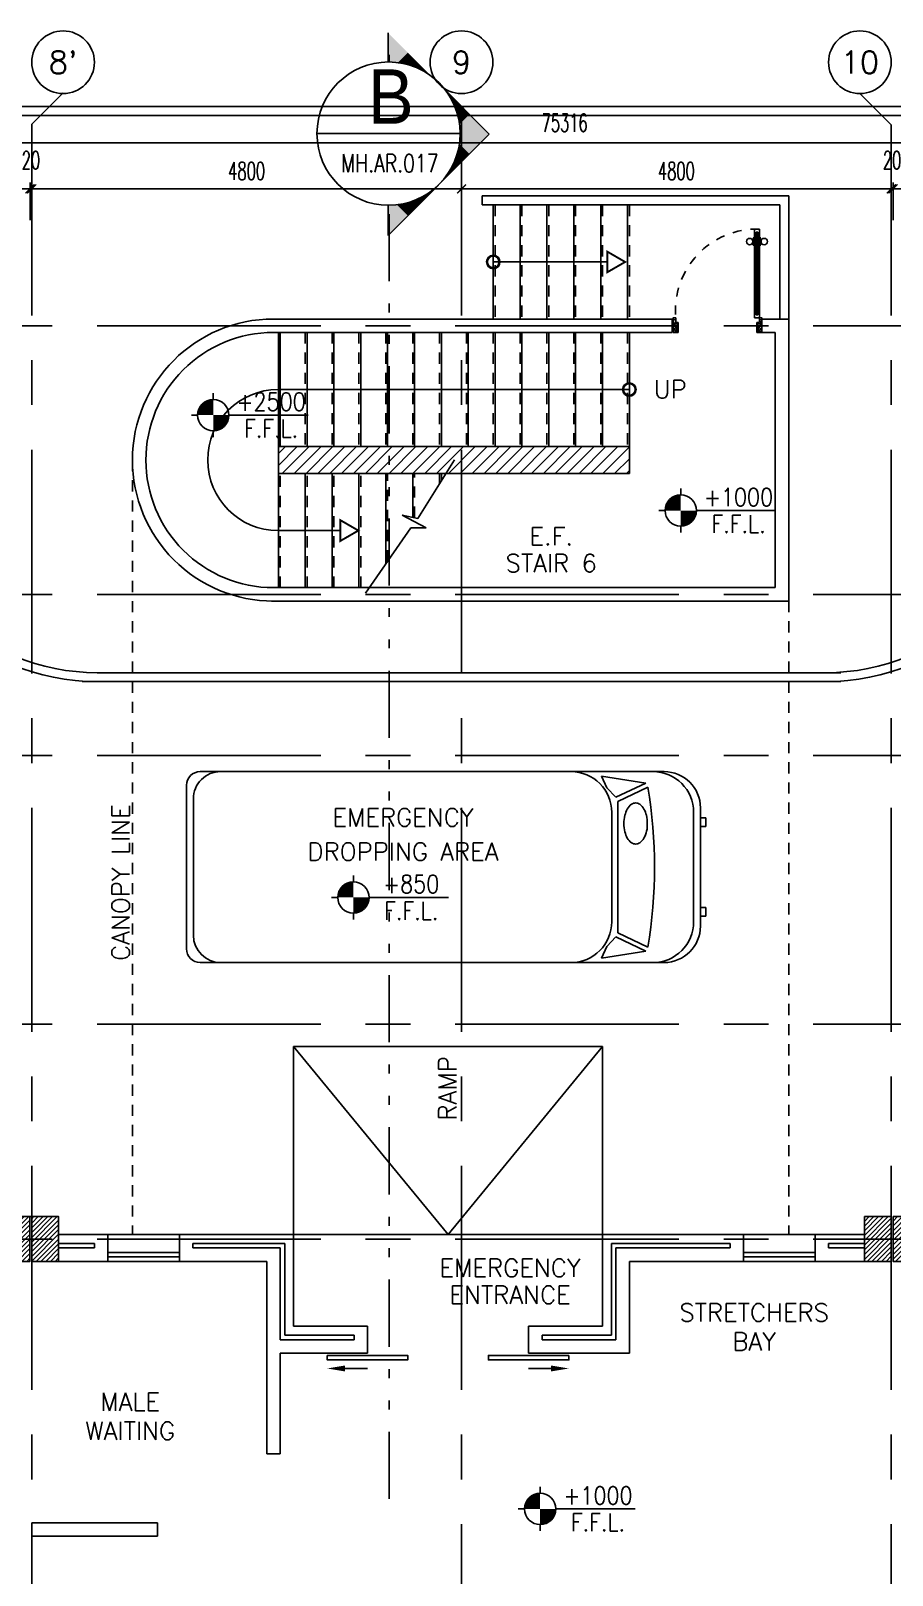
# Model space of a CAD drawing. Extents: x 417819.9 to 417911.9, y 43448 to 43539.2.
# Drawn here: x 417863.87 to 417873.49, y 43521.94 to 43539.19 of the extents above; entities that cross this region are included whole.
import ezdxf
from ezdxf.enums import TextEntityAlignment as Align

# ---------------------------------------------------------------- set-up
doc = ezdxf.new("R2010")
doc.units = 0
doc.header["$MEASUREMENT"] = 0
doc.header["$PDMODE"] = 3
doc.header["$PDSIZE"] = 0.1
for name, pattern in [('2DASHES', [1.7, 0.75, -0.25, 0.1, -0.25, 0.1, -0.25]), ('CENTERX2', [4, 2.5, -0.5, 0.5, -0.5]), ('HIDDEN', [0.375, 0.25, -0.125]), ('HIDDEN2', [0.1875, 0.125, -0.0625])]:
    doc.linetypes.add(name, pattern=pattern)
doc.layers.get('0').update_dxf_attribs({"linetype": 'CONTINUOUS'})
doc.layers.get('DEFPOINTS').update_dxf_attribs({"linetype": 'CONTINUOUS'})
for name, color, linetype in [('AX', 6, 'CONTINUOUS'), ('AX-CR', 2, 'CONTINUOUS'), ('AX-DIM', 4, 'CONTINUOUS'), ('AX-TXT', 4, 'CONTINUOUS'), ('AXES', 11, 'CENTERX2'), ('COL', 2, 'CONTINUOUS'), ('CURB', 11, 'CONTINUOUS'), ('DOOR', 4, 'CONTINUOUS'), ('Handrail', 4, 'CONTINUOUS'), ('HAT', 8, 'CONTINUOUS'), ('Hatch', 11, 'CONTINUOUS'), ('HIDDEN', 9, 'HIDDEN2'), ('IND-ES', 6, 'CONTINUOUS'), ('IND-ES-L', 6, '2DASHES'), ('IND-ES-TXT', 4, 'CONTINUOUS'), ('INSUL', 7, 'CONTINUOUS'), ('LEV-PL', 4, 'CONTINUOUS'), ('PART', 9, 'CONTINUOUS'), ('RM-NAME', 2, 'CONTINUOUS'), ('SEC-MRK', 7, 'CONTINUOUS'), ('SHAFT', 7, 'CONTINUOUS'), ('SLOPE', 8, 'CONTINUOUS'), ('STR', 5, 'CONTINUOUS'), ('TXT1', 2, 'CONTINUOUS'), ('WALL', 2, 'CONTINUOUS'), ('WIN', 5, 'CONTINUOUS')]:
    doc.layers.add(name, color=color, linetype=linetype)
doc.styles.add('ROMANS', font='ROMANS.shx', dxfattribs={"width": 0.6})
doc.styles.add('S', font='ROMANS.SHX')
doc.styles.add('S5', font='simplex.shx', dxfattribs={"width": 0.77})
doc.styles.add('TTXT', font='swisse.ttf', dxfattribs={"width": 0.6})
doc.dimstyles.new('STANDARD in', dxfattribs={"dimtxt": 0.2, "dimasz": 0.1, "dimexe": 0.07, "dimexo": 0.05, "dimgap": 0.1, "dimtad": 1, "dimdec": 0, "dimlfac": 1000, "dimzin": 0, "dimdsep": 46, "dimtxsty": 'ROMANS', "dimblk": 'ARCHTICK', "dimcen": 0.05, "dimdle": 0.05, "dimclrd": 4, "dimclre": 4, "dimclrt": 2, "dimadec": 0, "dimazin": 0, "dimtfac": 1, "dimtdec": 0, "dimtmove": 2, "dimatfit": 3, "dimfxl": 0, "dimtolj": 1, "dimtzin": 0, "dimarcsym": 0})

# ---------------------------------------------------------------- blocks, each defined once
blk = doc.blocks.new('LEV1')
at = {"layer": 'LEV-PL'}
for p, q in [((0, 245), (0, 175)), ((-175, 0), (-245, 0)), ((175, 0), (1061, 0)), ((0, -175), (0, -245))]:
    blk.add_line(p, q, dxfattribs=at)
at = {"layer": 'LEV-PL', "const_width": 175}
for points in [[(-88, 0, -0.414214), (0, 88, -1)], [(88, 0, -0.414214), (0, -88, -1)]]:
    blk.add_lwpolyline(points, format="xyb", dxfattribs=at)
at = {"layer": 'LEV-PL'}
blk.add_circle((0, 0), 175, dxfattribs=at)
at = {"layer": 'LEV-PL', "color": 4, "style": 'S', "width": 0.85}
for tag, p in [('+0000', (646, 50)), ('F.F.L.', (646, -250))]:
    blk.add_attdef(tag, text='', height=200, dxfattribs=at).set_placement(p, align=Align.CENTER)
blk = doc.blocks.new('RM1')
at = {"layer": 'RM-NAME', "style": 'ROMANS'}
for tag, p in [('ROOMNAME1', (0, 324)), ('ROOMNAME2', (0, 0))]:
    blk.add_attdef(tag, text='', height=200, dxfattribs=at).set_placement(p, align=Align.MIDDLE)
blk = doc.blocks.new('_ARCHTICK')
at = {"color": 0, "linetype": 'ByBlock', "const_width": 0.15}
blk.add_lwpolyline([(-0.5, -0.5), (0.5, 0.5)], dxfattribs=at)
blk = doc.blocks.new('*D867')
at = {"layer": 'AX-DIM', "color": 4, "linetype": 'ByBlock', "lineweight": -2}
for p, q in [((417868.627, 43537.423), (417873.527, 43537.423)), ((417868.677, 43537.073), (417868.677, 43537.493)), ((417873.477, 43537.073), (417873.477, 43537.493))]:
    blk.add_line(p, q, dxfattribs=at)
at = {"layer": 'DEFPOINTS', "color": 0, "linetype": 'ByBlock'}
for p in [(417873.477, 43537.423), (417868.677, 43537.023), (417873.477, 43537.023)]:
    blk.add_point(p, dxfattribs=at)
at = {"layer": 'AX-DIM', "color": 4, "linetype": 'ByBlock', "lineweight": -2, "xscale": 0.1, "yscale": 0.1, "zscale": 0.1, "rotation": 180}
blk.add_blockref('_ARCHTICK', (417868.677, 43537.423), dxfattribs=at)
at = {"layer": 'AX-DIM', "color": 4, "linetype": 'ByBlock', "lineweight": -2, "xscale": 0.1, "yscale": 0.1, "zscale": 0.1}
blk.add_blockref('_ARCHTICK', (417873.477, 43537.423), dxfattribs=at)
at = {"layer": 'AX-DIM', "color": 2, "linetype": 'ByBlock', "insert": (417871.077, 43537.623), "char_height": 0.2, "attachment_point": 5, "style": 'ROMANS'}
blk.add_mtext('\\A1;4800', dxfattribs=at)
blk = doc.blocks.new('*D868')
at = {"layer": 'AX-DIM', "color": 4, "lineweight": -2}
for p, q in [((417831.157, 43537.937), (417906.573, 43537.937)), ((417831.207, 43525.809), (417831.207, 43538.007)), ((417906.523, 43536.567), (417906.523, 43538.007))]:
    blk.add_line(p, q, dxfattribs=at)
at = {"layer": 'DEFPOINTS', "color": 0}
for p in [(417906.523, 43537.937), (417906.523, 43536.517), (417831.207, 43525.759)]:
    blk.add_point(p, dxfattribs=at)
at = {"layer": 'AX-DIM', "color": 4, "lineweight": -2, "xscale": 0.1, "yscale": 0.1, "zscale": 0.1, "rotation": 180}
blk.add_blockref('_ARCHTICK', (417831.207, 43537.937), dxfattribs=at)
at = {"layer": 'AX-DIM', "color": 4, "lineweight": -2, "xscale": 0.1, "yscale": 0.1, "zscale": 0.1}
blk.add_blockref('_ARCHTICK', (417906.523, 43537.937), dxfattribs=at)
at = {"layer": 'AX-DIM', "color": 2, "insert": (417869.829, 43538.16), "char_height": 0.2, "attachment_point": 5, "style": 'ROMANS'}
blk.add_mtext('\\A1;75316', dxfattribs=at)
blk = doc.blocks.new('*D893')
at = {"layer": 'AX-DIM', "color": 4, "linetype": 'ByBlock', "lineweight": -2}
for p, q in [((417863.857, 43537.423), (417863.757, 43537.423)), ((417863.857, 43537.073), (417863.857, 43537.493)), ((417863.857, 43537.423), (417863.877, 43537.423)), ((417863.877, 43537.073), (417863.877, 43537.493)), ((417863.877, 43537.423), (417863.977, 43537.423))]:
    blk.add_line(p, q, dxfattribs=at)
at = {"layer": 'DEFPOINTS', "color": 0, "linetype": 'ByBlock'}
for p in [(417863.877, 43537.423), (417863.857, 43537.023), (417863.877, 43537.023)]:
    blk.add_point(p, dxfattribs=at)
at = {"layer": 'AX-DIM', "color": 4, "linetype": 'ByBlock', "lineweight": -2, "xscale": 0.1, "yscale": 0.1, "zscale": 0.1}
blk.add_blockref('_ARCHTICK', (417863.857, 43537.423), dxfattribs=at)
at = {"layer": 'AX-DIM', "color": 4, "linetype": 'ByBlock', "lineweight": -2, "xscale": 0.1, "yscale": 0.1, "zscale": 0.1, "rotation": 180}
blk.add_blockref('_ARCHTICK', (417863.877, 43537.423), dxfattribs=at)
at = {"layer": 'AX-DIM', "color": 2, "linetype": 'ByBlock', "insert": (417863.867, 43537.743), "char_height": 0.2, "attachment_point": 5, "style": 'ROMANS'}
blk.add_mtext('\\A1;20', dxfattribs=at)
blk = doc.blocks.new('*D894')
at = {"layer": 'AX-DIM', "color": 4, "linetype": 'ByBlock', "lineweight": -2}
for p, q in [((417856.607, 43537.423), (417863.907, 43537.423)), ((417856.657, 43537.073), (417856.657, 43537.493)), ((417863.857, 43537.073), (417863.857, 43537.493))]:
    blk.add_line(p, q, dxfattribs=at)
at = {"layer": 'DEFPOINTS', "color": 0, "linetype": 'ByBlock'}
for p in [(417863.857, 43537.423), (417856.657, 43537.023), (417863.857, 43537.023)]:
    blk.add_point(p, dxfattribs=at)
at = {"layer": 'AX-DIM', "color": 4, "linetype": 'ByBlock', "lineweight": -2, "xscale": 0.1, "yscale": 0.1, "zscale": 0.1, "rotation": 180}
blk.add_blockref('_ARCHTICK', (417856.657, 43537.423), dxfattribs=at)
at = {"layer": 'AX-DIM', "color": 4, "linetype": 'ByBlock', "lineweight": -2, "xscale": 0.1, "yscale": 0.1, "zscale": 0.1}
blk.add_blockref('_ARCHTICK', (417863.857, 43537.423), dxfattribs=at)
at = {"layer": 'AX-DIM', "color": 2, "linetype": 'ByBlock', "insert": (417859.719, 43537.644), "char_height": 0.2, "attachment_point": 5, "style": 'ROMANS'}
blk.add_mtext('\\A1;7200', dxfattribs=at)
blk = doc.blocks.new('*D895')
at = {"layer": 'AX-DIM', "color": 4, "linetype": 'ByBlock', "lineweight": -2}
for p, q in [((417863.827, 43537.423), (417868.727, 43537.423)), ((417863.877, 43537.073), (417863.877, 43537.493)), ((417868.677, 43537.073), (417868.677, 43537.493))]:
    blk.add_line(p, q, dxfattribs=at)
at = {"layer": 'DEFPOINTS', "color": 0, "linetype": 'ByBlock'}
for p in [(417868.677, 43537.423), (417863.877, 43537.023), (417868.677, 43537.023)]:
    blk.add_point(p, dxfattribs=at)
at = {"layer": 'AX-DIM', "color": 4, "linetype": 'ByBlock', "lineweight": -2, "xscale": 0.1, "yscale": 0.1, "zscale": 0.1, "rotation": 180}
blk.add_blockref('_ARCHTICK', (417863.877, 43537.423), dxfattribs=at)
at = {"layer": 'AX-DIM', "color": 4, "linetype": 'ByBlock', "lineweight": -2, "xscale": 0.1, "yscale": 0.1, "zscale": 0.1}
blk.add_blockref('_ARCHTICK', (417868.677, 43537.423), dxfattribs=at)
at = {"layer": 'AX-DIM', "color": 2, "linetype": 'ByBlock', "insert": (417866.277, 43537.623), "char_height": 0.2, "attachment_point": 5, "style": 'ROMANS'}
blk.add_mtext('\\A1;4800', dxfattribs=at)
blk = doc.blocks.new('AXU')
at = {"layer": 'AX-CR'}
blk.add_circle((0, 350), 350, dxfattribs=at)
at = {"layer": 'AX-TXT', "style": 'ROMANS'}
blk.add_attdef('AX', text='', height=250, dxfattribs=at).set_placement((0, 350), align=Align.MIDDLE)
blk = doc.blocks.new('*D897')
at = {"layer": 'AX-DIM', "color": 4, "linetype": 'ByBlock', "lineweight": -2}
for p, q in [((417873.447, 43537.423), (417880.747, 43537.423)), ((417873.497, 43537.073), (417873.497, 43537.493)), ((417880.697, 43537.073), (417880.697, 43537.493))]:
    blk.add_line(p, q, dxfattribs=at)
at = {"layer": 'DEFPOINTS', "color": 0, "linetype": 'ByBlock'}
for p in [(417880.697, 43537.423), (417873.497, 43537.023), (417880.697, 43537.023)]:
    blk.add_point(p, dxfattribs=at)
at = {"layer": 'AX-DIM', "color": 4, "linetype": 'ByBlock', "lineweight": -2, "xscale": 0.1, "yscale": 0.1, "zscale": 0.1, "rotation": 180}
blk.add_blockref('_ARCHTICK', (417873.497, 43537.423), dxfattribs=at)
at = {"layer": 'AX-DIM', "color": 4, "linetype": 'ByBlock', "lineweight": -2, "xscale": 0.1, "yscale": 0.1, "zscale": 0.1}
blk.add_blockref('_ARCHTICK', (417880.697, 43537.423), dxfattribs=at)
at = {"layer": 'AX-DIM', "color": 2, "linetype": 'ByBlock', "insert": (417877.097, 43537.623), "char_height": 0.2, "attachment_point": 5, "style": 'ROMANS'}
blk.add_mtext('\\A1;7200', dxfattribs=at)
blk = doc.blocks.new('*D898')
at = {"layer": 'AX-DIM', "color": 4, "lineweight": -2}
for p, q in [((417873.477, 43537.423), (417873.377, 43537.423)), ((417873.477, 43537.073), (417873.477, 43537.493)), ((417873.477, 43537.423), (417873.497, 43537.423)), ((417873.497, 43537.073), (417873.497, 43537.493)), ((417873.497, 43537.423), (417873.597, 43537.423))]:
    blk.add_line(p, q, dxfattribs=at)
at = {"layer": 'DEFPOINTS', "color": 0}
for p in [(417873.497, 43537.423), (417873.477, 43537.023), (417873.497, 43537.023)]:
    blk.add_point(p, dxfattribs=at)
at = {"layer": 'AX-DIM', "color": 4, "lineweight": -2, "xscale": 0.1, "yscale": 0.1, "zscale": 0.1}
blk.add_blockref('_ARCHTICK', (417873.477, 43537.423), dxfattribs=at)
at = {"layer": 'AX-DIM', "color": 4, "lineweight": -2, "xscale": 0.1, "yscale": 0.1, "zscale": 0.1, "rotation": 180}
blk.add_blockref('_ARCHTICK', (417873.497, 43537.423), dxfattribs=at)
at = {"layer": 'AX-DIM', "color": 2, "insert": (417873.487, 43537.743), "char_height": 0.2, "attachment_point": 5, "style": 'ROMANS'}
blk.add_mtext('\\A1;20', dxfattribs=at)
blk = doc.blocks.new('C-300')
at = {"layer": 'HAT', "linetype": 'ByBlock', "ltscale": 0.3}
h = blk.add_hatch(dxfattribs=at)
h.set_pattern_fill('ANSI31', color=8, scale=300, style=0)
h.set_pattern_definition([(45, (-258496.182, -82361.005), (-26.5165043, 26.5165043), [])])
h.paths.add_polyline_path([(300, 500), (0, 500), (0, 250), (300, 250)])
h.paths.add_polyline_path([(300, 250), (0, 250), (0, 0), (300, 0)])
at = {"layer": 'COL'}
blk.add_lwpolyline([(0, 500), (300, 500), (300, 0), (0, 0)], close=True, dxfattribs=at)
blk = doc.blocks.new('C-300A')
at = {"layer": 'SHAFT', "color": 6, "linetype": 'ByBlock', "ltscale": 0.3}
for p in [(-300, 0), (20, 0)]:
    blk.add_blockref('C-300', p, dxfattribs=at)
blk = doc.blocks.new('Vtvanp')
for p, q in [((0.406, 1.067), (5.588, 1.067)), ((0.588, 0.893), (0.923, 0.734)), ((0.61, 0.939), (1.107, 1.017)), ((0.61, 0.939), (0.945, 0.779)), ((1.045, 0.886), (0.945, 0.779)), ((1.107, 1.017), (1.045, 0.886)), ((5.74, -0.914), (5.74, 0.914)), ((0.923, 0.734), (0.923, -0.734)), ((5.664, -0.762), (5.664, 0.762)), ((0, 0.549), (-0.061, 0.549)), ((-0.061, 0.549), (-0.061, 0.453)), ((0, -0.66), (0, 0.66)), ((0.076, -0.61), (0.076, 0.61)), ((0.991, -0.61), (0.991, 0.61)), ((-0.061, 0.453), (0, 0.453)), ((-0.061, -0.453), (0, -0.453)), ((-0.061, -0.549), (-0.061, -0.453)), ((0, -0.549), (-0.061, -0.549)), ((0.588, -0.893), (0.923, -0.734)), ((0.61, -0.939), (0.945, -0.779)), ((1.045, -0.886), (0.945, -0.779)), ((0.61, -0.939), (1.107, -1.017)), ((1.107, -1.017), (1.045, -0.886)), ((0.406, -1.067), (5.588, -1.067))]:
    blk.add_line(p, q)
blk.add_lwpolyline([(0.724, -0.257, 0.15854), (0.679, -0.272, 0.106465), (0.632, -0.324, 0.07162), (0.601, -0.402, 0.071565), (0.594, -0.486, 0.057969), (0.604, -0.578, 0.07162), (0.632, -0.648, 0.106465), (0.679, -0.701, 0.15854), (0.724, -0.716, 0.15854), (0.77, -0.701, 0.106465), (0.817, -0.648, 0.07162), (0.844, -0.578, 0.057969), (0.855, -0.486, 0.057969), (0.844, -0.394, 0.07162), (0.817, -0.324, 0.106465), (0.77, -0.272, 0.15854)], format="xyb", close=True)
for centre, radius, start, end in [((0.406, 0.66), 0.406, 90, 180), ((0.533, 0.61), 0.457, 90, 180), ((1.448, 0.61), 0.457, 90, 180), ((5.359, 0.762), 0.305, 0, 90), ((5.588, 0.914), 0.152, 0, 90), ((5.779, 0), 5.267, 170.2424, 189.7576), ((0.406, -0.66), 0.406, 180, 270), ((0.533, -0.61), 0.457, 180, 270), ((1.448, -0.61), 0.457, 180, 270), ((5.359, -0.762), 0.305, 270, 0), ((5.588, -0.914), 0.152, 270, 0)]:
    blk.add_arc(centre, radius, start, end)
blk = doc.blocks.new('DOOR90')
at = {"layer": 'DOOR', "color": 7, "linetype": 'ByBlock'}
for p, q in [((-150, 0), (0, 0)), ((-150, 0), (-150, -25)), ((0, -50), (-114, 0)), ((0, -50), (-40, 0)), ((0, -50), (0, 0)), ((-1000, -25), (-1050, -25)), ((-1050, -75), (-1050, -25)), ((-1050, -25), (-1050, -75)), ((-1000, -75), (-1050, -75)), ((-1000, -42), (-1020, -42)), ((-1020, -42), (-1020, -58)), ((-1000, -58), (-1020, -58)), ((-1000, -25), (-1000, -42)), ((-1000, -58), (-1000, -75)), ((-878, -18), (-968, -18)), ((-968, -25), (-968, -18)), ((-968, -75), (-968, -82)), ((-878, -82), (-968, -82)), ((-955, -9), (-890, -9)), ((-955, -18), (-955, -9)), ((-955, -18), (-890, -18)), ((-955, -82), (-890, -82)), ((-955, -82), (-955, -91)), ((-955, -91), (-890, -91)), ((-890, -18), (-890, -9)), ((-890, -82), (-890, -91)), ((-878, -25), (-878, -18)), ((-878, -75), (-878, -82)), ((-200, -25), (-150, -25)), ((-200, -42), (-200, -25)), ((-180, -42), (-200, -42)), ((-200, -58), (-180, -58)), ((-200, -75), (-200, -58)), ((-150, -75), (-200, -75)), ((-180, -58), (-180, -42)), ((-150, -25), (-100, -25)), ((-150, -75), (-150, -25)), ((-100, -25), (-100, -50)), ((0, -50), (-100, -37)), ((-100, -50), (0, -50)), ((-150, -875), (-100, -875)), ((-150, -900), (-150, -875)), ((-150, -900), (0, -900)), ((0, -900), (-150, -900)), ((0, -850), (-114, -900)), ((-100, -875), (-100, -850)), ((0, -850), (-100, -863)), ((-100, -850), (0, -850)), ((0, -850), (-40, -900)), ((0, -850), (0, -900))]:
    blk.add_line(p, q, dxfattribs=at)
at = {"layer": 'DOOR', "linetype": 'ByBlock'}
for p, q in [((-200, -25), (-1000, -25)), ((-200, -42), (-1000, -42)), ((-200, -58), (-1000, -58)), ((-1000, -75), (-200, -75))]:
    blk.add_line(p, q, dxfattribs=at)
at = {"layer": 'DOOR', "color": 7, "linetype": 'ByBlock'}
for centre in [(-923, 24), (-923, -124)]:
    blk.add_circle(centre, 32.4, dxfattribs=at)
for centre, radius, start, end in [((0, -50), 154, 161.1053, 166.2858), ((0, -50), 94.4, 148.0182, 180), ((0, -50), 134, 158.1598, 169.28), ((0, -50), 114, 154.0838, 167.3774), ((0, -50), 74.4, 137.7764, 180), ((0, -50), 54.4, 113.2074, 180), ((0, -50), 34.4, 90, 180), ((0, -50), 14.4, 90, 180), ((0, -850), 154, 193.7142, 198.8947), ((0, -850), 134, 190.72, 201.8402), ((0, -850), 94.4, 180, 211.9818), ((0, -850), 74.4, 180, 222.2236), ((0, -850), 54.4, 180, 246.7926), ((0, -850), 34.4, 180, 270), ((0, -850), 14.4, 180, 270)]:
    blk.add_arc(centre, radius, start, end, dxfattribs=at)
at = {"layer": 'DOOR', "linetype": 'HIDDEN', "ltscale": 0.5}
blk.add_arc((-222, -50), 828, 178.2701, 275.003, dxfattribs=at)
blk = doc.blocks.new('AR2-SC')
at = {"layer": 'IND-ES'}
for p, q in [((0, 1131), (-566, 566)), ((0, 1131), (1131, 0)), ((-800, 0), (-1131, 0)), ((800, 0), (1131, 0))]:
    blk.add_line(p, q, dxfattribs=at)
for points in [[(0, 800), (0, 1131), (-104, 793), (-221, 910)], [(0, 800), (0, 1131), (104, 793), (221, 910)], [(-104, 793), (-221, 910), (-207, 773), (-283, 849)], [(104, 793), (221, 910), (207, 773), (283, 849)], [(-400, 693), (-419, 712), (-487, 634), (-492, 640)], [(-306, 739), (-349, 782), (-400, 693), (-419, 712)], [(-207, 773), (-283, 849), (-306, 739), (-349, 782)], [(207, 773), (283, 849), (306, 739), (349, 782)], [(306, 739), (349, 782), (400, 693), (419, 712)], [(400, 693), (419, 712), (487, 634), (492, 640)], [(-640, 492), (-634, 487), (-566, 566)], [(-492, 640), (-487, 634), (-566, 566)], [(492, 640), (487, 634), (566, 566)], [(640, 492), (634, 487), (566, 566)], [(-773, 207), (-849, 283), (-739, 306), (-782, 349)], [(-739, 306), (-782, 349), (-693, 400), (-712, 419)], [(-693, 400), (-712, 419), (-634, 487), (-640, 492)], [(693, 400), (712, 419), (634, 487), (640, 492)], [(739, 306), (782, 349), (693, 400), (712, 419)], [(773, 207), (849, 283), (739, 306), (782, 349)], [(-800, 0), (-1131, 0), (-793, 104), (-910, 221)], [(-793, 104), (-910, 221), (-773, 207), (-849, 283)], [(793, 104), (910, 221), (773, 207), (849, 283)], [(800, 0), (1131, 0), (793, 104), (910, 221)]]:
    blk.add_solid(points, dxfattribs=at)

msp = doc.modelspace()

# ---------------------------------------------------------------- hatches: boundary and pattern name
at = {"layer": 'Hatch'}
h = msp.add_hatch(dxfattribs=at)
h.set_pattern_fill('ANSI31', color=256, scale=0.75, style=0)
h.set_pattern_definition([(45, (0, 0), (-0.066291260736, 0.066291260736), [])])
h.paths.add_polyline_path([(417866.6314, 43534.5443), (417866.6314, 43534.2443), (417868.6766, 43534.2443), (417868.6766, 43534.5443)])
h.paths.add_polyline_path([(417870.5514, 43534.2443), (417870.5514, 43534.5443), (417868.6766, 43534.5443), (417868.6766, 43534.2443)])

# ---------------------------------------------------------------- linework, layer by layer
for p, q in [((417866.6314, 43534.5443), (417870.5514, 43534.5443)), ((417866.6314, 43534.2443), (417866.6314, 43534.5443)), ((417870.5514, 43534.5443), (417870.5514, 43534.2443)), ((417868.5974, 43534.3983), (417868.1882, 43533.743)), ((417866.6314, 43534.2443), (417870.5514, 43534.2443)), ((417868.4314, 43534.1325), (417868.4314, 43534.2443)), ((417868.4314, 43534.1325), (417868.4314, 43534.2443)), ((417868.4514, 43534.1646), (417868.4514, 43534.2443)), ((417868.4514, 43534.1646), (417868.4514, 43534.2443)), ((417868.1882, 43533.743), (417868.0128, 43533.7781)), ((417868.0128, 43533.7781), (417868.2817, 43533.6377)), ((417868.1114, 43533.6377), (417867.6037, 43532.9064)), ((417868.2817, 43533.6377), (417868.1114, 43533.6377))]:
    msp.add_line(p, q)
at = {"layer": 'AXES'}
for p, q in [((417863.8766, 43538.1468), (417864.2266, 43538.4968)), ((417873.4766, 43538.1375), (417873.1266, 43538.4875)), ((417868.6766, 43460.01), (417868.6766, 43538.3443)), ((417863.8766, 43460.01), (417863.8766, 43538.1468)), ((417873.4766, 43460.01), (417873.4766, 43538.1375)), ((417820.6052, 43535.8943), (417889.6966, 43535.8943)), ((417820.6052, 43532.8943), (417911.2163, 43532.8943)), ((417820.6052, 43531.0943), (417889.6966, 43531.0943)), ((417820.6052, 43528.0943), (417889.6966, 43528.0943)), ((417820.6052, 43525.6943), (417889.6966, 43525.6943))]:
    msp.add_line(p, q, dxfattribs=at)
at = {"layer": 'CURB'}
for p, q in [((417860.2851, 43538.3443), (417877.0682, 43538.3443)), ((417860.2851, 43538.2443), (417877.0682, 43538.2443)), ((417864.4384, 43531.9193), (417872.9149, 43531.9193)), ((417864.6081, 43532.0193), (417872.9149, 43532.0193)), ((417865.0016, 43531.9193), (417872.3516, 43531.9193))]:
    msp.add_line(p, q, dxfattribs=at)
for centre, radius, start, end in [((417864.6081, 43534.4193), 2.4, 225, 270), ((417872.7451, 43534.4193), 2.4, 270, 315), ((417864.6081, 43534.4193), 2.5, 225, 270), ((417872.7451, 43534.4193), 2.5, 270, 315)]:
    msp.add_arc(centre, radius, start, end, dxfattribs=at)
at = {"layer": 'DOOR'}
for p, q in [((417867.3766, 43524.2485), (417867.6266, 43524.2485)), ((417869.6766, 43524.2485), (417869.4266, 43524.2485))]:
    msp.add_line(p, q, dxfattribs=at)
for points in [[(417867.1766, 43524.3943), (417867.1766, 43524.3443), (417868.0766, 43524.3443), (417868.0766, 43524.3943), (417867.1766, 43524.3943)], [(417869.8766, 43524.3943), (417869.8766, 43524.3443), (417868.9766, 43524.3443), (417868.9766, 43524.3943), (417869.8766, 43524.3943)]]:
    msp.add_lwpolyline(points, dxfattribs=at)
for points in [[(417867.3766, 43524.2151), (417867.3766, 43524.2818), (417867.1766, 43524.2485)], [(417869.6766, 43524.2151), (417869.6766, 43524.2818), (417869.8766, 43524.2485)]]:
    msp.add_solid(points, dxfattribs=at)
at = {"layer": 'Handrail'}
for p, q in [((417872.3316, 43537.3443), (417868.9073, 43537.3443)), ((417868.9073, 43537.2443), (417868.9073, 43537.3443)), ((417872.2316, 43537.2443), (417868.9073, 43537.2443)), ((417872.2316, 43535.9693), (417872.2316, 43537.2443)), ((417872.3316, 43535.9693), (417872.3316, 43537.3443))]:
    msp.add_line(p, q, dxfattribs=at)
at = {"layer": 'HIDDEN'}
for p, q in [((417865.0011, 43534.3943), (417865.0011, 43525.7443)), ((417872.3316, 43532.8193), (417872.3316, 43525.7443))]:
    msp.add_line(p, q, dxfattribs=at)
at = {"layer": 'IND-ES'}
msp.add_line((417868.6623, 43538.0401), (417867.0623, 43538.0401), dxfattribs=at)
at = {"layer": 'IND-ES-L'}
for p, q in [((417867.8681, 43538.8401), (417867.8681, 43538.9195)), ((417867.8681, 43522.7919), (417867.8681, 43537.2401))]:
    msp.add_line(p, q, dxfattribs=at)
at = {"layer": 'IND-ES-L', "linetype": 'ByBlock'}
msp.add_ellipse((417867.8623, 43538.0401), major_axis=(0.8, 0.0001), ratio=0.9999999, start_param=-0.0000763, end_param=6.283109, dxfattribs=at)
at = {"layer": 'INSUL'}
for p, q in [((417864.5766, 43525.6443), (417864.1766, 43525.6443)), ((417864.5766, 43525.5943), (417864.1766, 43525.5943)), ((417864.5766, 43525.6443), (417864.5766, 43525.5943)), ((417865.6766, 43525.6443), (417865.6766, 43525.5943)), ((417866.7016, 43525.6443), (417865.6766, 43525.6443)), ((417866.6516, 43525.5943), (417865.6766, 43525.5943)), ((417866.6516, 43524.5693), (417866.6516, 43525.5943)), ((417866.7016, 43524.6193), (417866.7016, 43525.6443)), ((417870.3516, 43525.6443), (417871.6766, 43525.6443)), ((417870.3516, 43524.6193), (417870.3516, 43525.6443)), ((417870.4016, 43525.5943), (417871.6766, 43525.5943)), ((417870.4016, 43524.5693), (417870.4016, 43525.5943)), ((417871.6766, 43525.6443), (417871.6766, 43525.5943)), ((417872.7766, 43525.6443), (417872.7766, 43525.5943)), ((417872.7766, 43525.6443), (417873.1766, 43525.6443)), ((417872.7766, 43525.5943), (417873.1766, 43525.5943)), ((417866.7016, 43524.6193), (417867.4766, 43524.6193)), ((417867.4766, 43524.5693), (417867.4766, 43524.6193)), ((417869.5766, 43524.5693), (417869.5766, 43524.6193)), ((417870.3516, 43524.6193), (417869.5766, 43524.6193)), ((417866.6516, 43524.5693), (417867.4766, 43524.5693)), ((417870.4016, 43524.5693), (417869.5766, 43524.5693))]:
    msp.add_line(p, q, dxfattribs=at)
at = {"layer": 'SLOPE', "color": 5}
for p, q in [((417866.8016, 43525.7443), (417866.8016, 43527.8443)), ((417870.2516, 43527.8443), (417866.8016, 43527.8443)), ((417866.8016, 43527.8443), (417868.5266, 43525.7443)), ((417868.5266, 43525.7443), (417870.2516, 43527.8443)), ((417870.2516, 43525.7443), (417870.2516, 43527.8443)), ((417870.2516, 43525.7443), (417866.8016, 43525.7443))]:
    msp.add_line(p, q, dxfattribs=at)
at = {"layer": 'STR'}
for p, q in [((417869.0314, 43537.2443), (417869.0314, 43535.9693)), ((417869.3314, 43537.2443), (417869.3314, 43535.9693)), ((417869.6314, 43537.2443), (417869.6314, 43535.9693)), ((417869.9314, 43537.2443), (417869.9314, 43535.9693)), ((417870.2314, 43537.2443), (417870.2314, 43535.9693)), ((417870.5314, 43537.2443), (417870.5314, 43535.9693)), ((417870.3046, 43536.6068), (417869.0314, 43536.6068)), ((417866.6314, 43535.8193), (417866.6314, 43534.5443)), ((417866.6514, 43535.8193), (417866.6514, 43534.5443)), ((417866.9514, 43535.8193), (417866.9514, 43534.5443)), ((417867.2514, 43535.8193), (417867.2514, 43534.5443)), ((417867.5514, 43535.8193), (417867.5514, 43534.5443)), ((417867.8514, 43535.8193), (417867.8514, 43534.5443)), ((417868.1514, 43535.8193), (417868.1514, 43534.5443)), ((417868.4514, 43535.8193), (417868.4514, 43534.5443)), ((417868.7514, 43535.8193), (417868.7514, 43534.5443)), ((417869.0514, 43535.8193), (417869.0514, 43534.5443)), ((417869.3514, 43535.8193), (417869.3514, 43534.5443)), ((417869.6514, 43535.8193), (417869.6514, 43534.5443)), ((417869.9514, 43535.8193), (417869.9514, 43534.5443)), ((417870.2514, 43535.8193), (417870.2514, 43534.5443)), ((417870.5514, 43535.8193), (417870.5514, 43534.5443)), ((417870.5514, 43535.1818), (417866.629, 43535.1818)), ((417866.6314, 43532.9693), (417866.6314, 43534.2443)), ((417866.9314, 43532.9693), (417866.9314, 43534.2443)), ((417867.2314, 43532.9693), (417867.2314, 43534.2443)), ((417867.5314, 43532.9693), (417867.5314, 43534.2443)), ((417867.8314, 43533.2344), (417867.8314, 43534.2443)), ((417868.1314, 43533.7544), (417868.1314, 43534.2443)), ((417867.3246, 43533.6068), (417866.629, 43533.6068))]:
    msp.add_line(p, q, dxfattribs=at)
at = {"layer": 'STR', "linetype": 'HIDDEN2'}
for p, q in [((417869.0514, 43537.2443), (417869.0514, 43535.9693)), ((417869.3514, 43537.2443), (417869.3514, 43535.9693)), ((417869.6514, 43537.2443), (417869.6514, 43535.9693)), ((417869.9514, 43537.2443), (417869.9514, 43535.9693)), ((417870.2514, 43537.2443), (417870.2514, 43535.9693)), ((417870.5514, 43537.2443), (417870.5514, 43535.9693)), ((417866.6314, 43535.8193), (417866.6314, 43534.5443)), ((417866.6514, 43535.8193), (417866.6514, 43534.5443)), ((417866.9314, 43535.8193), (417866.9314, 43534.5443)), ((417867.2314, 43535.8193), (417867.2314, 43534.5443)), ((417867.5314, 43535.8193), (417867.5314, 43534.5443)), ((417867.8314, 43535.8193), (417867.8314, 43534.5443)), ((417868.1314, 43535.8193), (417868.1314, 43534.5443)), ((417868.4314, 43535.8193), (417868.4314, 43534.5443)), ((417868.7314, 43535.8193), (417868.7314, 43534.5443)), ((417869.0314, 43535.8193), (417869.0314, 43534.5443)), ((417869.3314, 43535.8193), (417869.3314, 43534.5443)), ((417869.6314, 43535.8193), (417869.6314, 43534.5443)), ((417869.9314, 43535.8193), (417869.9314, 43534.5443)), ((417870.2314, 43535.8193), (417870.2314, 43534.5443)), ((417870.5314, 43535.8193), (417870.5314, 43534.5443)), ((417866.6514, 43532.9693), (417866.6514, 43534.2443)), ((417866.9514, 43532.9693), (417866.9514, 43534.2443)), ((417867.2514, 43532.9693), (417867.2514, 43534.2443)), ((417867.5514, 43532.9693), (417867.5514, 43534.2443)), ((417867.8514, 43533.2632), (417867.8514, 43534.2443)), ((417868.1514, 43533.7504), (417868.1514, 43534.2443))]:
    msp.add_line(p, q, dxfattribs=at)
at = {"layer": 'STR', "const_width": 0.0215}
for points in [[(417870.3046, 43536.7223), (417870.3046, 43536.4914), (417870.5046, 43536.6068)], [(417867.3246, 43533.7223), (417867.3246, 43533.4914), (417867.5246, 43533.6068)]]:
    msp.add_lwpolyline(points, close=True, dxfattribs=at)
at = {"layer": 'STR'}
for centre, radius in [((417869.0314, 43536.6068), 0.075), ((417869.0314, 43536.6068), 0.065), ((417870.5514, 43535.1818), 0.075), ((417870.5514, 43535.1818), 0.065)]:
    msp.add_circle(centre, radius, dxfattribs=at)
msp.add_arc((417866.629, 43534.3943), 0.7875, 90, 270, dxfattribs=at)
at = {"layer": 'WALL'}
for p, q in [((417866.5561, 43535.9693), (417871.0316, 43535.9693)), ((417871.0316, 43535.9693), (417871.0316, 43535.8193)), ((417872.0316, 43535.9693), (417872.0316, 43535.8193)), ((417872.0316, 43535.9693), (417872.3316, 43535.9693)), ((417872.3316, 43535.9693), (417872.3316, 43532.8193)), ((417866.5561, 43535.8193), (417871.0316, 43535.8193)), ((417872.0316, 43535.8193), (417872.1816, 43535.8193)), ((417872.1816, 43535.8193), (417872.1816, 43532.9693)), ((417866.5561, 43532.9693), (417872.1816, 43532.9693)), ((417866.5561, 43532.8193), (417872.3316, 43532.8193)), ((417863.0566, 43525.9443), (417863.8766, 43525.9443)), ((417864.7266, 43525.7443), (417864.1766, 43525.7443)), ((417864.7266, 43525.7443), (417864.7266, 43525.4443)), ((417865.5266, 43525.7443), (417865.5266, 43525.4443)), ((417866.8016, 43525.7443), (417865.5266, 43525.7443)), ((417866.8016, 43524.7193), (417866.8016, 43525.7443)), ((417870.2516, 43525.7443), (417871.8266, 43525.7443)), ((417870.2516, 43524.7193), (417870.2516, 43525.7443)), ((417871.8266, 43525.7443), (417871.8266, 43525.4443)), ((417872.6266, 43525.7443), (417872.6266, 43525.4443)), ((417872.6266, 43525.7443), (417873.1766, 43525.7443)), ((417864.7266, 43525.4443), (417864.1766, 43525.4443)), ((417866.5016, 43525.4443), (417865.5266, 43525.4443)), ((417866.5016, 43523.2943), (417866.5016, 43525.4443)), ((417870.5516, 43525.4443), (417871.8266, 43525.4443)), ((417870.5516, 43524.4193), (417870.5516, 43525.4443)), ((417872.6266, 43525.4443), (417873.2266, 43525.4443)), ((417866.8016, 43524.7193), (417867.6266, 43524.7193)), ((417867.6266, 43524.4193), (417867.6266, 43524.7193)), ((417869.4266, 43524.4193), (417869.4266, 43524.7193)), ((417870.2516, 43524.7193), (417869.4266, 43524.7193)), ((417866.6516, 43524.4193), (417867.6266, 43524.4193)), ((417866.6516, 43523.2943), (417866.6516, 43524.4193)), ((417870.5516, 43524.4193), (417869.4266, 43524.4193)), ((417866.6516, 43523.2943), (417866.5016, 43523.2943)), ((417863.8766, 43522.3744), (417863.8766, 43522.5244)), ((417865.2826, 43522.5244), (417863.8766, 43522.5244)), ((417865.2826, 43522.3744), (417863.8766, 43522.3744)), ((417865.2826, 43522.5244), (417865.2826, 43522.3744))]:
    msp.add_line(p, q, dxfattribs=at)
for radius, start, end in [(1.575, 90, 180), (1.425, 89.99998, 180), (1.575, 180, 270.00003), (1.425, 180, 270.00003)]:
    msp.add_arc((417866.5761, 43534.3943), radius, start, end, dxfattribs=at)
at = {"layer": 'WIN'}
for p, q in [((417864.7266, 43525.7443), (417865.5266, 43525.7443)), ((417871.8266, 43525.7443), (417872.6266, 43525.7443)), ((417864.7266, 43525.5443), (417865.5266, 43525.5443)), ((417864.7266, 43525.4943), (417865.5266, 43525.4943)), ((417871.8266, 43525.5443), (417872.6266, 43525.5443)), ((417871.8266, 43525.4943), (417872.6266, 43525.4943)), ((417864.7266, 43525.4443), (417865.5266, 43525.4443)), ((417871.8266, 43525.4443), (417872.6266, 43525.4443))]:
    msp.add_line(p, q, dxfattribs=at)

# ---------------------------------------------------------------- block references
at = {"layer": 'AX', "xscale": 0.001000000047497451, "yscale": 0.0009999999892897904, "zscale": 0.001}
for p, values in [((417864.2266, 43538.4875), {'AX': "8'"}), ((417868.6766, 43538.4875), {'AX': '9'}), ((417873.1266, 43538.4875), {'AX': '10'})]:
    msp.add_blockref('AXU', p, dxfattribs=at).add_auto_attribs(values)
at = {"layer": 'COL', "linetype": 'ByBlock', "xscale": 0.001000000047497451, "yscale": 0.0009999999892897904, "zscale": 0.001}
for p in [(417863.8566, 43525.4443), (417873.4766, 43525.4443)]:
    msp.add_blockref('C-300A', p, dxfattribs=at)
at = {"layer": 'CURB', "rotation": 180}
msp.add_blockref('Vtvanp', (417871.3458, 43529.8484), dxfattribs=at)
at = {"layer": 'DOOR', "xscale": 0.001099999986763578, "yscale": 0.001099999986763578, "zscale": 0.0011, "rotation": 270}
msp.add_blockref('DOOR90', (417872.0316, 43535.8193), dxfattribs=at)
at = {"layer": 'HAT'}
ref = msp.add_blockref('RM1', (417871.9463, 43524.5503), dxfattribs=dict(at, xscale=0.001000000047497451, yscale=0.0009999999892897904, zscale=0.001))
ref.add_attrib('ROOMNAME2', 'BAY', dxfattribs={"layer": 'RM-NAME', "height": 0.2, "style": 'ROMANS'}).set_placement((417871.9463, 43524.5503), align=Align.MIDDLE)
ref.add_attrib('ROOMNAME1', 'STRETCHERS', dxfattribs={"layer": 'RM-NAME', "height": 0.2, "style": 'ROMANS'}).set_placement((417871.9463, 43524.8741), align=Align.MIDDLE)
ref = msp.add_blockref('RM1', (417864.9761, 43523.5516), dxfattribs=dict(at, xscale=0.001000000047497451, yscale=0.0009999999892897904, zscale=0.001))
ref.add_attrib('ROOMNAME2', 'WAITING', dxfattribs={"layer": 'RM-NAME', "height": 0.2, "style": 'ROMANS'}).set_placement((417864.9761, 43523.5516), align=Align.MIDDLE)
ref.add_attrib('ROOMNAME1', 'MALE', dxfattribs={"layer": 'RM-NAME', "height": 0.2, "style": 'ROMANS'}).set_placement((417864.9761, 43523.8754), align=Align.MIDDLE)
at = {"layer": 'PART', "xscale": 0.001000000047497451, "yscale": 0.0009999999892897904, "zscale": 0.001}
for p, values in [((417865.9044, 43534.8957), {'F.F.L.': 'F.F.L.', '+0000': '+2500'}), ((417871.1253, 43533.8304), {'F.F.L.': 'F.F.L.', '+0000': '+1000'}), ((417867.4692, 43529.5087), {'F.F.L.': 'F.F.L.', '+0000': '+850'}), ((417869.5553, 43522.6798), {'F.F.L.': 'F.F.L.', '+0000': '+1000'})]:
    msp.add_blockref('LEV1', p, dxfattribs=at).add_auto_attribs(values)
at = {"layer": 'SEC-MRK', "color": 1, "xscale": 0.0009999999892897904, "yscale": 0.0009999999892897904, "zscale": 0.001, "rotation": 270}
msp.add_blockref('AR2-SC', (417867.8565, 43538.0343), dxfattribs=at)

# ---------------------------------------------------------------- texts
at = {"layer": 'IND-ES-TXT', "color": 2, "style": 'S5', "width": 0.77}
msp.add_attdef('MH.AR.017', text='AR02', height=0.2, dxfattribs=at).set_placement((417867.8764, 43537.7093), align=Align.MIDDLE)
at = {"layer": 'RM-NAME', "style": 'ROMANS'}
for s, p in [('UP', (417871.0092, 43535.1849)), ('E.F.', (417869.6793, 43533.542)), ('STAIR 6', (417869.6793, 43533.242)), ('EMERGENCY', (417868.0237, 43530.4033)), ('DROPPING AREA', (417868.0237, 43530.0207)), ('EMERGENCY', (417869.2199, 43525.3712)), ('ENTRANCE', (417869.2199, 43525.0712))]:
    msp.add_text(s, height=0.2, dxfattribs=at).set_placement(p, align=Align.MIDDLE)
for s, p in [('CANOPY LINE', (417864.8693, 43529.6745)), ('RAMP', (417868.5194, 43527.3772))]:
    msp.add_text(s, height=0.2, rotation=90, dxfattribs=at).set_placement(p, align=Align.MIDDLE)
at = {"layer": 'TXT1', "color": 6, "style": 'TTXT', "width": 0.9}
msp.add_attdef('B', text='C', height=0.6079, dxfattribs=at).set_placement((417867.8877, 43538.1501), align=Align.CENTER)
msp.add_attdef('B', text='C', height=0.6079, dxfattribs=at).set_placement((417867.8877, 43538.1501), align=Align.CENTER)

# ---------------------------------------------------------------- dimensions: what is measured, and where the dimension line sits
at = {"layer": 'AX-DIM'}
dim = msp.add_linear_dim(base=(417906.5226, 43537.9373), p1=(417831.2066, 43525.7589), p2=(417906.5226, 43536.5173), dimstyle='STANDARD in', dxfattribs=at)
dim.commit()
dim.dimension.update_dxf_attribs({"geometry": '*D868', "text_midpoint": (417869.829, 43538.1603), "dimtype": 160})
at = {"layer": 'AX-DIM', "color": 1, "linetype": 'ByBlock'}
dim = msp.add_linear_dim(base=(417863.8566, 43537.4227), p1=(417856.6566, 43537.0227), p2=(417863.8566, 43537.0227), dimstyle='STANDARD in', dxfattribs=at)
dim.commit()
dim.dimension.update_dxf_attribs({"geometry": '*D894', "text_midpoint": (417859.7191, 43537.6441), "dimtype": 160})
for base, p1, p2, picture, middle in [((417863.8766, 43537.4227), (417863.8566, 43537.0227), (417863.8766, 43537.0227), '*D893', (417863.8666, 43537.7427)), ((417868.6766, 43537.4227), (417863.8766, 43537.0227), (417868.6766, 43537.0227), '*D895', (417866.2766, 43537.6227)), ((417873.4766, 43537.4227), (417868.6766, 43537.0227), (417873.4766, 43537.0227), '*D867', (417871.0766, 43537.6227)), ((417880.6966, 43537.4227), (417873.4966, 43537.0227), (417880.6966, 43537.0227), '*D897', (417877.0966, 43537.6227))]:
    dim = msp.add_linear_dim(base=base, p1=p1, p2=p2, dimstyle='STANDARD in', dxfattribs=at)
    dim.commit()
    dim.dimension.update_dxf_attribs({"geometry": picture, "text_midpoint": middle})
at = {"layer": 'AX-DIM'}
dim = msp.add_linear_dim(base=(417873.4966, 43537.4227), p1=(417873.4766, 43537.0227), p2=(417873.4966, 43537.0227), dimstyle='STANDARD in', dxfattribs=at)
dim.commit()
dim.dimension.update_dxf_attribs({"geometry": '*D898', "text_midpoint": (417873.4866, 43537.7427)})

doc.saveas('drawing.dxf')
